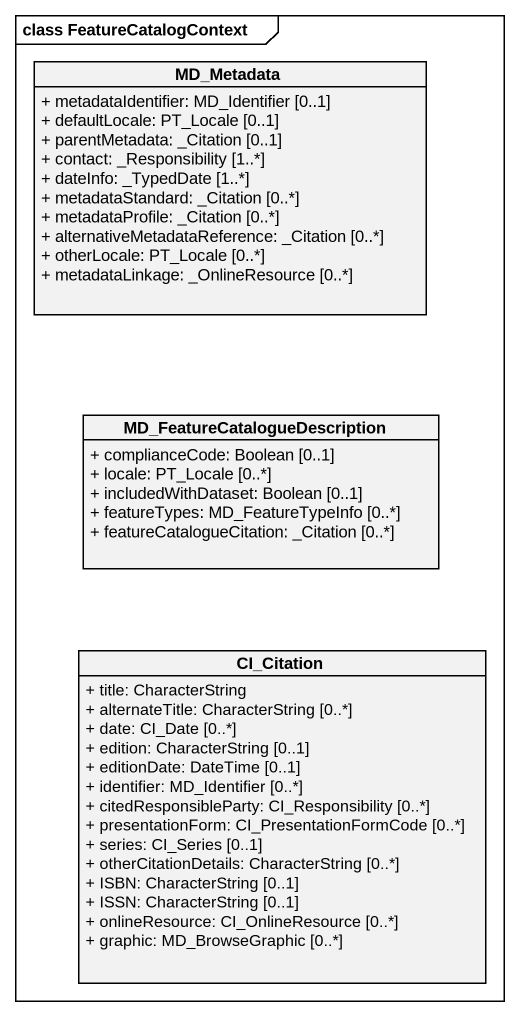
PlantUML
@startuml
mainframe class FeatureCatalogContext
hide circle
hide empty members
skinparam classAttributeIconSize 0
class MD_Metadata {
  + metadataIdentifier: MD_Identifier [0..1]
  + defaultLocale: PT_Locale [0..1]
  + parentMetadata: _Citation [0..1]
  + contact: _Responsibility [1..*]
  + dateInfo: _TypedDate [1..*]
  + metadataStandard: _Citation [0..*]
  + metadataProfile: _Citation [0..*]
  + alternativeMetadataReference: _Citation [0..*]
  + otherLocale: PT_Locale [0..*]
  + metadataLinkage: _OnlineResource [0..*]
}
class "MD_FeatureCatalogueDescription" as MD_FeatureCatalogueDescripti {
  + complianceCode: Boolean [0..1]
  + locale: PT_Locale [0..*]
  + includedWithDataset: Boolean [0..1]
  + featureTypes: MD_FeatureTypeInfo [0..*]
  + featureCatalogueCitation: _Citation [0..*]
}
class CI_Citation {
  + title: CharacterString
  + alternateTitle: CharacterString [0..*]
  + date: CI_Date [0..*]
  + edition: CharacterString [0..1]
  + editionDate: DateTime [0..1]
  + identifier: MD_Identifier [0..*]
  + citedResponsibleParty: CI_Responsibility [0..*]
  + presentationForm: CI_PresentationFormCode [0..*]
  + series: CI_Series [0..1]
  + otherCitationDetails: CharacterString [0..*]
  + ISBN: CharacterString [0..1]
  + ISSN: CharacterString [0..1]
  + onlineResource: CI_OnlineResource [0..*]
  + graphic: MD_BrowseGraphic [0..*]
}
@enduml
